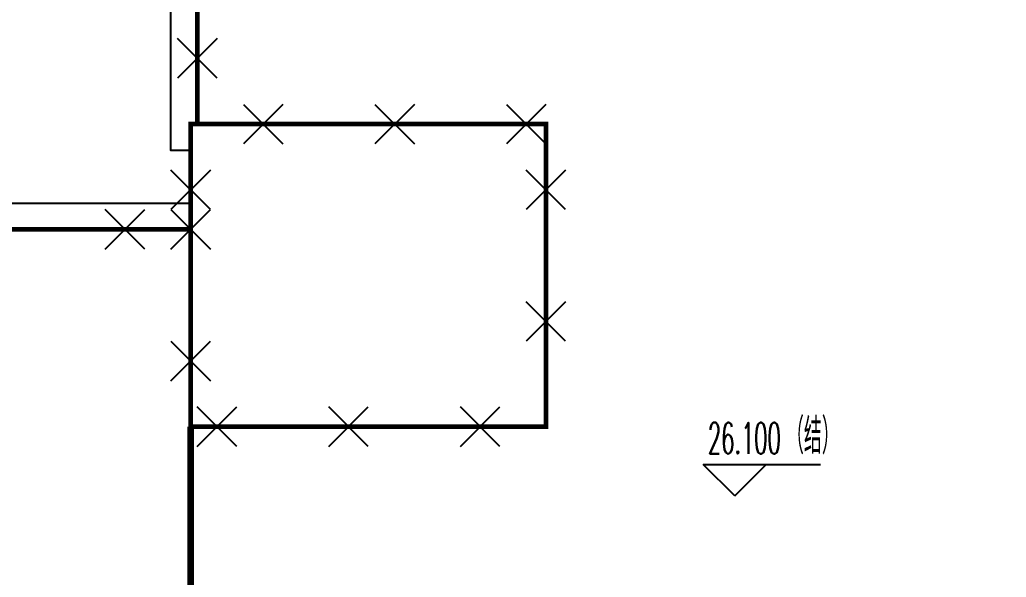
# Model space of a CAD drawing. Extents: x 3002737 to 4077523, y -995787 to -7267.
# Drawn here: x 3140987 to 3148487, y -724430 to -720193 of the extents above; entities that cross this region are included whole.
import ezdxf

# ---------------------------------------------------------------- set-up
doc = ezdxf.new("R2010")
doc.units = 0
doc.header["$LTSCALE"] = 1000
doc.header["$MEASUREMENT"] = 0
doc.linetypes.add('__DASH', pattern=[0.35, 0.25, -0.1])
doc.layers.get('0').update_dxf_attribs({"linetype": 'CONTINUOUS'})
for name, color, linetype in [('!!电气', 1, 'CONTINUOUS'), ('$RECOVER_210609100354-0', 7, 'CONTINUOUS'), ('DIM_ELEV', 3, 'CONTINUOUS'), ('LWIRE', 4, 'CONTINUOUS'), ('ROOF', 183, 'CONTINUOUS'), ('WIRE-避雷', 4, 'CONTINUOUS')]:
    doc.layers.add(name, color=color, linetype=linetype)
doc.styles.add('_TCH_DIM', font='SIMPLEX', dxfattribs={"bigfont": 'GBCBIG'})

# ---------------------------------------------------------------- blocks, each defined once
blk = doc.blocks.new('A$C1F33016B')
at = {"layer": '$RECOVER_210609100354-0', "color": 252, "const_width": 8}
blk.add_lwpolyline([(11150, 7000), (13850, 7000), (13850, 4700), (11150, 4700)], close=True, dxfattribs=at)
at = {"layer": 'DIM_ELEV'}
for p, q in [((15285.9, 4174), (15045.9, 4414)), ((15045.9, 4414), (15938.1, 4414)), ((15285.9, 4174), (15525.9, 4414))]:
    blk.add_line(p, q, dxfattribs=at)
at = {"layer": 'ROOF', "color": 252, "ltscale": 0.8}
for points in [[(10400, 11000), (10400, 12450), (14600, 12450), (14600, 11000), (13800, 11000), (13800, 8400.3), (15799.8, 8400.3), (15799.8, 9000), (20200, 9000), (20200, 6200), (22050, 6200), (22050, 1900.1), (15600, 1899.9), (15600, 100), (9400, 100), (9400, 1899.9), (3600, 1900.1), (3600, 6200), (4800, 6200), (4800, 9000), (6400, 9000), (6400, 6200), (11150, 6200)], [(11200, 7000), (11200, 11000), (10400, 11000)], [(11150, 6800), (11000, 6800), (11000, 10800), (8300, 10800), (8300, 9000), (6600, 9000), (6600, 6400), (11150, 6400)]]:
    blk.add_lwpolyline(points, dxfattribs=at)
at = {"layer": 'DIM_ELEV', "color": 7, "style": '_TCH_DIM'}
for s, height, width, p in [('26.100', 238, 0.494118, (15082, 4494.1)), ('（结）', 270.07, 0.7, (15675.6, 4494.1))]:
    blk.add_text(s, height=height, dxfattribs=dict(at, width=width)).set_placement(p)
blk = doc.blocks.new('$TelecSys$00000009')
for p, q in [((-0.5, 0.5), (0.5, -0.5)), ((0.5, 0.5), (-0.5, -0.5))]:
    blk.add_line(p, q)

msp = doc.modelspace()

# ---------------------------------------------------------------- block references
at = {"layer": '!!电气'}
msp.add_blockref('A$C1F33016B', (3131137.4, -727986.4), dxfattribs=at)

# ---------------------------------------------------------------- next in the draw order: linework, layer by layer
at = {"layer": 'WIRE-避雷', "color": 4, "const_width": 35}
for points in [[(3141537.4, -716986.4), (3142337.4, -716986.4), (3142337.4, -720986.4), (3142287.4, -720986.4), (3142287.4, -721786.4), (3137537.4, -721786.4), (3137537.4, -718986.4), (3137537.4, -718786.4)], [(3142337.4, -720986.4), (3144987.4, -720986.4), (3144987.4, -723286.4), (3142287.4, -723286.4), (3142287.4, -721786.4)]]:
    msp.add_lwpolyline(points, dxfattribs=at)
at = {"layer": 'WIRE-避雷', "color": 4, "linetype": '__DASH', "const_width": 50}
msp.add_lwpolyline([(3142287.4, -723286.4), (3142287.4, -728986.4)], dxfattribs=at)

# ---------------------------------------------------------------- next in the draw order: block references
at = {"layer": 'LWIRE', "color": 1, "xscale": 300, "yscale": 300, "zscale": 300}
for p, rotation in [((3142337.4, -720486.4), 270), ((3142287.4, -721486.4), 270), ((3141787.4, -721786.4), 180.0000000012203)]:
    msp.add_blockref('$TelecSys$00000009', p, dxfattribs=dict(at, rotation=rotation))
at = {"layer": 'LWIRE', "color": 6, "xscale": 300, "yscale": 300, "zscale": 300}
for p in [(3142837.4, -720986.4), (3143837.4, -720986.4), (3144837.4, -720986.4)]:
    msp.add_blockref('$TelecSys$00000009', p, dxfattribs=at)
for p, rotation in [((3144987.4, -721486.4), 270), ((3142287.4, -721786.4), 90.00000000122726), ((3144987.4, -722486.4), 270), ((3142287.4, -722786.4), 90.00000000122726), ((3142487.4, -723286.4), 180), ((3143487.4, -723286.4), 180), ((3144487.4, -723286.4), 180)]:
    msp.add_blockref('$TelecSys$00000009', p, dxfattribs=dict(at, rotation=rotation))

doc.saveas('drawing.dxf')
